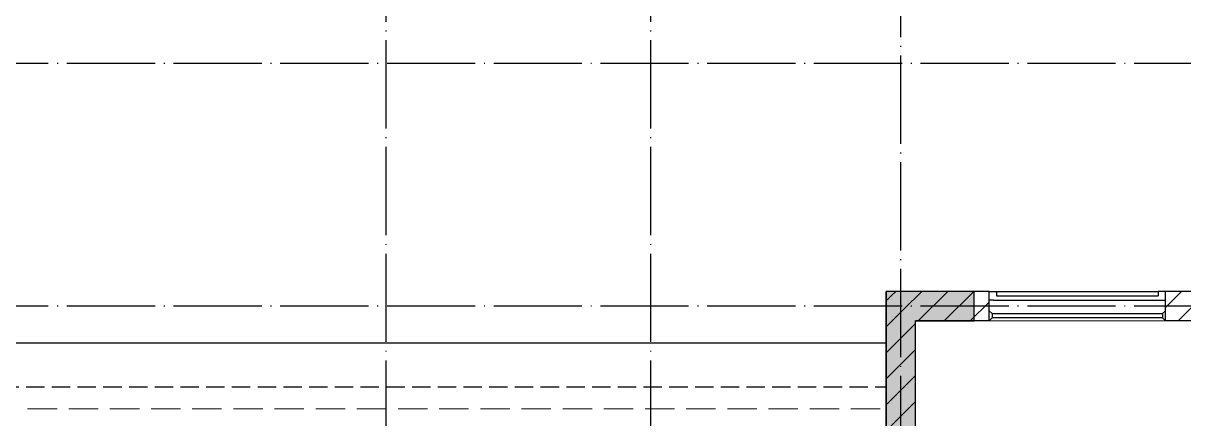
# Model space of a CAD drawing. Extents: x 27938 to 1507990, y 110129 to 923079.
# Drawn here: x 1198765 to 1206660, y 474189 to 476880 of the extents above; entities that cross this region are included whole.
import ezdxf

# ---------------------------------------------------------------- set-up
doc = ezdxf.new("R2010")
doc.units = 0
doc.header["$LTSCALE"] = 1000
doc.header["$MEASUREMENT"] = 0
for name, pattern in [('#P_--_20B1_001_t3$0$DASH', [0.35, 0.25, -0.1]), ('DASH', [0.35, 0.25, -0.1]), ('DOTE', [2.42, 2, -0.2, 0.02, -0.2])]:
    doc.linetypes.add(name, pattern=pattern)
for name, color, linetype in [('----建筑底图', 8, 'Continuous'), ('3-栏杆1', 135, 'Continuous'), ('COLUMN', 9, 'Continuous'), ('DOTE', 1, 'Continuous'), ('PUB_HATCH', 8, 'Continuous'), ('ROOF', 4, 'Continuous'), ('WALL', 9, 'Continuous'), ('看线', 251, 'Continuous'), ('铝合金', 144, 'Continuous')]:
    doc.layers.add(name, color=color, linetype=linetype)
doc.layers.add('S-L主梁线', color=4, linetype='DASH', plot=False)
doc.layers.add('平面-看线', color=45, linetype='Continuous', lineweight=15)
pattern_1 = [(45, (0, 89.76), (-88.3884, 88.3884), [])]

# ---------------------------------------------------------------- blocks, each defined once
blk = doc.blocks.new('GDGDGRD')
at = {"layer": 'PUB_HATCH'}
blk.add_hatch(color=256, dxfattribs=at).paths.add_polyline_path([(429316.5, 297615.4), (428716.6, 297615.4), (428716.6, 296615.4), (428916.6, 296615.4), (428916.6, 297415.4), (429316.5, 297415.4)])
at = {"layer": 'COLUMN', "color": 6}
for p, q in [((429316.5, 297615.4), (428716.6, 297615.4)), ((428716.6, 297615.4), (428716.6, 296615.4)), ((429316.5, 297415.4), (429316.5, 297615.4)), ((428916.6, 296615.4), (428916.6, 297415.4)), ((428916.6, 297415.4), (429316.5, 297415.4))]:
    blk.add_line(p, q, dxfattribs=at)
blk = doc.blocks.new('A$C2AC150FC')
at = {"layer": 'PUB_HATCH'}
h = blk.add_hatch(dxfattribs=at)
h.set_pattern_fill('普通砖', color=256, scale=50, style=0)
h.set_pattern_definition(pattern_1)
h.paths.add_polyline_path([(8300, -3550), (8300, -1750), (8100, -1550), (8100, -3550)])
h = blk.add_hatch(dxfattribs=at)
h.set_pattern_fill('普通砖', color=256, scale=50, style=0)
h.set_pattern_definition(pattern_1)
h.paths.add_polyline_path([(8800, -1550), (8100, -1550), (8300, -1750), (8800, -1750)])
h = blk.add_hatch(dxfattribs=at)
h.set_pattern_fill('普通砖', color=256, scale=50, style=0)
h.set_pattern_definition(pattern_1)
h.paths.add_polyline_path([(10300, -1616.7), (10200, -1550), (10000, -1550), (10000, -1750), (10300, -1750)])
at = {"layer": '3-栏杆1', "color": 8}
for p, q in [((8820.3, -1700.9), (8800, -1683.1)), ((8800, -1683.1), (8820.3, -1700.9)), ((8820.3, -1730.2), (8800, -1750)), ((8800, -1750), (8820.3, -1730.2)), ((8820.3, -1700.9), (9979.8, -1700.9)), ((8820.3, -1700.9), (8820.3, -1730.2)), ((9979.8, -1730.2), (8820.3, -1730.2)), ((9979.8, -1700.9), (10000, -1683.1)), ((10000, -1683.1), (9979.8, -1700.9)), ((9979.8, -1700.9), (9979.8, -1730.2)), ((10000, -1750), (9979.8, -1730.2))]:
    blk.add_line(p, q, dxfattribs=at)
at = {"layer": 'DOTE', "color": 169, "linetype": 'DOTE', "ltscale": 0.3}
for p, q in [((4700, -6250), (4700, 2000)), ((6500, -6250), (6500, 2000)), ((8200, -3450), (8200, 2000)), ((25632.7, 0), (-2000, 0)), ((25632.7, -1650), (-2000, -1650))]:
    blk.add_line(p, q, dxfattribs=at)
at = {"layer": 'ROOF', "color": 8, "ltscale": 0.8}
blk.add_lwpolyline([(2400, -11900), (-700, -11900), (-700, -2900), (1250, -2900), (1250, -1900), (8100, -1900)], dxfattribs=at)
at = {"layer": 'WALL', "color": 8}
for p, q in [((8100, -3550), (8100, -1550)), ((8800, -1550), (8100, -1550)), ((8800, -1750), (8800, -1550)), ((10200, -1550), (10000, -1550)), ((10000, -1750), (10000, -1550)), ((8300, -3550), (8300, -1750)), ((8800, -1750), (8300, -1750)), ((10300, -1750), (10000, -1750))]:
    blk.add_line(p, q, dxfattribs=at)
at = {"layer": '平面-看线', "color": 8}
blk.add_line((10000, -1750), (8800, -1750), dxfattribs=at)
at = {"layer": '平面-看线', "color": 8, "linetype": 'DASH', "ltscale": 0.8}
blk.add_lwpolyline([(2550, -11450), (-100, -11450), (-100, -3350), (1700, -3350), (1700, -2350), (8100, -2350)], dxfattribs=at)
at = {"layer": '看线', "color": 8, "linetype": '#P_--_20B1_001_t3$0$DASH', "ltscale": 0.5}
blk.add_lwpolyline([(2550, -12450), (2550, -11600), (-400, -11600), (-400, -3200), (1550, -3200), (1550, -2200), (8100, -2200)], dxfattribs=at)
at = {"layer": '铝合金', "color": 8}
for points in [[(8830, -1610), (8800, -1610), (8800, -1550), (8850, -1550), (8850, -1580)], [(8800, -1580), (8800, -1550), (8850, -1550), (8850, -1560), (8850, -1560), (8850, -1580)], [(8850, -1550), (9950, -1550)], [(9970, -1610), (10000, -1610), (10000, -1550), (9950, -1550), (9950, -1580)], [(10000, -1580), (10000, -1550), (9950, -1550), (9950, -1560), (9950, -1560), (9950, -1580)], [(8830, -1610), (9970, -1610)], [(8850, -1580), (9950, -1580)]]:
    blk.add_lwpolyline(points, dxfattribs=at)
at = {"color": 8}
blk.add_blockref('GDGDGRD', (-420616.6, -299165.4), dxfattribs=at)
blk = doc.blocks.new('A$C19FE5086')
at = {"layer": 'S-L主梁线', "color": 225, "linetype": 'ByBlock', "lineweight": 18}
for p, q in [((7699.9, 4600), (6099.9, 4600)), ((6099.9, 4400), (7699.9, 4400))]:
    blk.add_line(p, q, dxfattribs=at)

msp = doc.modelspace()

# ---------------------------------------------------------------- block references
at = {"layer": '----建筑底图'}
msp.add_blockref('A$C2AC150FC', (1196535.2, 476605.8), dxfattribs=at)

# ---------------------------------------------------------------- next in the draw order: block references
at = {"layer": 'S-L主梁线', "color": 225, "linetype": 'ByBlock', "lineweight": 18}
msp.add_blockref('A$C19FE5086', (1199135.2, 470455.8), dxfattribs=at)

doc.saveas('drawing.dxf')
